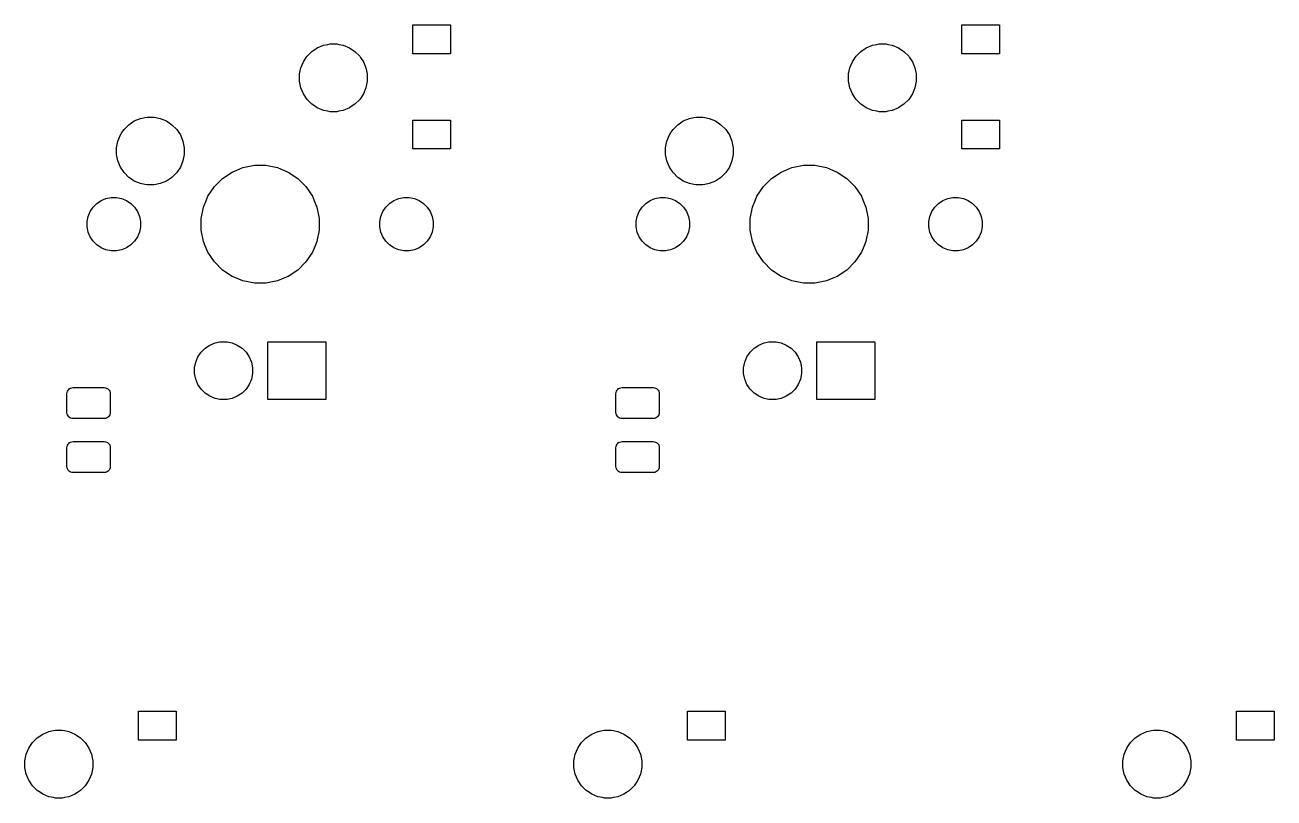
# Model space of a CAD drawing. Extents: x -9 to 373, y -109 to 9.
# Drawn here: x 139.48 to 182.82, y -19.91 to 6.91 of the extents above; entities that cross this region are included whole.
import ezdxf

# ---------------------------------------------------------------- set-up
doc = ezdxf.new("R2010")
doc.units = 0
doc.layers.add('BLACK', color=7, linetype='CONTINUOUS')

msp = doc.modelspace()

# ---------------------------------------------------------------- linework, layer by layer
at = {"layer": 'BLACK', "linetype": 'CONTINUOUS'}
for p, q in [((152.94, 5.9115), (152.94, 6.9135)), ((152.94, 6.9135), (154.242, 6.9135)), ((154.242, 6.9135), (154.242, 5.9115)), ((171.99, 5.9115), (171.99, 6.9135)), ((171.99, 6.9135), (173.292, 6.9135)), ((173.292, 6.9135), (173.292, 5.9115)), ((149.428, 5.99346), (149.62, 6.12216)), ((149.62, 6.12216), (149.834, 6.21081)), ((149.62, 6.12216), (149.62, 6.12216)), ((149.834, 6.21081), (149.986, 6.24094)), ((149.986, 6.24094), (150.062, 6.256)), ((150.062, 6.256), (150.293, 6.256)), ((150.293, 6.256), (150.369, 6.24094)), ((150.369, 6.24094), (150.521, 6.21081)), ((150.521, 6.21081), (150.735, 6.12216)), ((150.735, 6.12216), (150.735, 6.12216)), ((150.735, 6.12216), (150.927, 5.99346)), ((168.478, 5.99346), (168.67, 6.12216)), ((168.67, 6.12216), (168.884, 6.21081)), ((168.67, 6.12216), (168.67, 6.12216)), ((168.884, 6.21081), (169.036, 6.24094)), ((169.036, 6.24094), (169.112, 6.256)), ((169.112, 6.256), (169.343, 6.256)), ((169.343, 6.256), (169.419, 6.24094)), ((169.419, 6.24094), (169.571, 6.21081)), ((169.571, 6.21081), (169.785, 6.12216)), ((169.785, 6.12216), (169.785, 6.12216)), ((169.785, 6.12216), (169.977, 5.99346)), ((149.047, 5.42303), (149.135, 5.63704)), ((149.135, 5.63704), (149.234, 5.78479)), ((149.234, 5.78479), (149.264, 5.82965)), ((149.264, 5.82965), (149.428, 5.99346)), ((150.927, 5.99346), (151.091, 5.82965)), ((151.091, 5.82965), (151.121, 5.78479)), ((151.121, 5.78479), (151.22, 5.63704)), ((151.22, 5.63704), (151.308, 5.42303)), ((154.242, 5.9115), (152.94, 5.9115)), ((168.097, 5.42303), (168.185, 5.63704)), ((168.185, 5.63704), (168.284, 5.78479)), ((168.284, 5.78479), (168.314, 5.82965)), ((168.314, 5.82965), (168.478, 5.99346)), ((169.977, 5.99346), (170.141, 5.82965)), ((170.141, 5.82965), (170.171, 5.78479)), ((170.171, 5.78479), (170.27, 5.63704)), ((170.27, 5.63704), (170.358, 5.42303)), ((173.292, 5.9115), (171.99, 5.9115)), ((149.001, 5.19583), (149.005, 5.21297)), ((149.005, 5.21297), (149.047, 5.42302)), ((149.047, 5.42302), (149.047, 5.42303)), ((151.308, 5.42303), (151.308, 5.42302)), ((151.308, 5.42302), (151.35, 5.21297)), ((151.35, 5.21297), (151.353, 5.19583)), ((168.052, 5.19583), (168.055, 5.21297)), ((168.055, 5.21297), (168.097, 5.42302)), ((168.097, 5.42302), (168.097, 5.42303)), ((170.358, 5.42303), (170.358, 5.42302)), ((170.358, 5.42302), (170.4, 5.21297)), ((170.4, 5.21297), (170.403, 5.19583)), ((149.001, 4.96417), (149.001, 5.19583)), ((149.047, 4.73697), (149.001, 4.96417)), ((151.353, 4.96417), (151.308, 4.73697)), ((151.353, 5.19583), (151.353, 4.96417)), ((168.052, 4.96417), (168.052, 5.19583)), ((168.097, 4.73697), (168.052, 4.96417)), ((170.403, 4.96417), (170.358, 4.73697)), ((170.403, 5.19583), (170.403, 4.96417)), ((149.135, 4.52295), (149.047, 4.73697)), ((149.264, 4.33035), (149.135, 4.52295)), ((149.135, 4.52295), (149.135, 4.52295)), ((151.22, 4.52295), (151.091, 4.33035)), ((151.308, 4.73697), (151.22, 4.52295)), ((151.22, 4.52295), (151.22, 4.52295)), ((168.185, 4.52295), (168.097, 4.73697)), ((168.314, 4.33035), (168.185, 4.52295)), ((168.185, 4.52295), (168.185, 4.52295)), ((170.27, 4.52295), (170.141, 4.33035)), ((170.358, 4.73697), (170.27, 4.52295)), ((170.27, 4.52295), (170.27, 4.52295)), ((149.428, 4.16654), (149.264, 4.33035)), ((149.488, 4.12626), (149.428, 4.16654)), ((149.62, 4.03784), (149.488, 4.12626)), ((149.834, 3.94919), (149.62, 4.03784)), ((149.983, 3.91973), (149.834, 3.94919)), ((150.062, 3.904), (149.983, 3.91973)), ((150.293, 3.904), (150.062, 3.904)), ((150.372, 3.91973), (150.293, 3.904)), ((150.521, 3.94919), (150.372, 3.91973)), ((150.735, 4.03784), (150.521, 3.94919)), ((150.867, 4.12626), (150.735, 4.03784)), ((150.927, 4.16654), (150.867, 4.12626)), ((151.091, 4.33035), (150.927, 4.16654)), ((168.478, 4.16654), (168.314, 4.33035)), ((168.538, 4.12626), (168.478, 4.16654)), ((168.67, 4.03784), (168.538, 4.12626)), ((168.884, 3.94919), (168.67, 4.03784)), ((169.033, 3.91973), (168.884, 3.94919)), ((169.112, 3.904), (169.033, 3.91973)), ((169.343, 3.904), (169.112, 3.904)), ((169.422, 3.91973), (169.343, 3.904)), ((169.571, 3.94919), (169.422, 3.91973)), ((169.785, 4.03784), (169.571, 3.94919)), ((169.917, 4.12626), (169.785, 4.03784)), ((169.977, 4.16654), (169.917, 4.12626)), ((170.141, 4.33035), (169.977, 4.16654)), ((143.078, 3.45346), (143.27, 3.58216)), ((143.27, 3.58216), (143.484, 3.67081)), ((143.27, 3.58216), (143.27, 3.58216)), ((143.484, 3.67081), (143.636, 3.70094)), ((143.636, 3.70094), (143.712, 3.716)), ((143.712, 3.716), (143.943, 3.716)), ((143.943, 3.716), (144.019, 3.70094)), ((144.019, 3.70094), (144.171, 3.67081)), ((144.171, 3.67081), (144.385, 3.58216)), ((144.385, 3.58216), (144.385, 3.58216)), ((144.385, 3.58216), (144.577, 3.45346)), ((152.94, 2.6115), (152.94, 3.6135)), ((152.94, 3.6135), (154.242, 3.6135)), ((154.242, 3.6135), (154.242, 2.6115)), ((162.128, 3.45346), (162.32, 3.58216)), ((162.32, 3.58216), (162.534, 3.67081)), ((162.32, 3.58216), (162.32, 3.58216)), ((162.534, 3.67081), (162.686, 3.70094)), ((162.686, 3.70094), (162.762, 3.716)), ((162.762, 3.716), (162.993, 3.716)), ((162.993, 3.716), (163.069, 3.70094)), ((163.069, 3.70094), (163.221, 3.67081)), ((163.221, 3.67081), (163.435, 3.58216)), ((163.435, 3.58216), (163.435, 3.58216)), ((163.435, 3.58216), (163.627, 3.45346)), ((171.99, 2.6115), (171.99, 3.6135)), ((171.99, 3.6135), (173.292, 3.6135)), ((173.292, 3.6135), (173.292, 2.6115)), ((142.697, 2.88303), (142.785, 3.09705)), ((142.785, 3.09705), (142.842, 3.1823)), ((142.842, 3.1823), (142.914, 3.28965)), ((142.914, 3.28965), (143.078, 3.45346)), ((144.577, 3.45346), (144.741, 3.28965)), ((144.741, 3.28965), (144.813, 3.1823)), ((144.813, 3.1823), (144.87, 3.09705)), ((144.87, 3.09705), (144.958, 2.88303)), ((161.747, 2.88303), (161.835, 3.09705)), ((161.835, 3.09705), (161.892, 3.1823)), ((161.892, 3.1823), (161.964, 3.28965)), ((161.964, 3.28965), (162.128, 3.45346)), ((163.627, 3.45346), (163.791, 3.28965)), ((163.791, 3.28965), (163.863, 3.1823)), ((163.863, 3.1823), (163.92, 3.09705)), ((163.92, 3.09705), (164.008, 2.88303)), ((142.651, 2.65583), (142.697, 2.88303)), ((142.651, 2.42417), (142.651, 2.65583)), ((144.958, 2.88303), (145.004, 2.65583)), ((145.004, 2.65583), (145.004, 2.42417)), ((154.242, 2.6115), (152.94, 2.6115)), ((161.701, 2.65583), (161.747, 2.88303)), ((161.701, 2.42417), (161.701, 2.65583)), ((164.008, 2.88303), (164.053, 2.65583)), ((164.053, 2.65583), (164.053, 2.42417)), ((173.292, 2.6115), (171.99, 2.6115)), ((142.697, 2.19697), (142.651, 2.42417)), ((142.785, 1.98295), (142.697, 2.19697)), ((144.958, 2.19697), (144.87, 1.98295)), ((145.004, 2.42417), (144.958, 2.19697)), ((161.747, 2.19697), (161.701, 2.42417)), ((161.835, 1.98295), (161.747, 2.19697)), ((164.008, 2.19697), (163.92, 1.98295)), ((164.053, 2.42417), (164.008, 2.19697)), ((142.914, 1.79035), (142.785, 1.98295)), ((142.785, 1.98295), (142.785, 1.98295)), ((143.078, 1.62654), (142.914, 1.79035)), ((144.741, 1.79035), (144.577, 1.62654)), ((144.87, 1.98295), (144.741, 1.79035)), ((144.87, 1.98295), (144.87, 1.98295)), ((146.334, 1.58838), (146.669, 1.81217)), ((146.669, 1.81217), (146.823, 1.87602)), ((146.823, 1.87602), (147.041, 1.96632)), ((147.041, 1.96632), (147.436, 2.0449)), ((147.436, 2.0449), (147.839, 2.0449)), ((147.839, 2.0449), (148.234, 1.96632)), ((148.234, 1.96632), (148.452, 1.87602)), ((148.452, 1.87602), (148.606, 1.81217)), ((148.606, 1.81217), (148.941, 1.58838)), ((161.964, 1.79035), (161.835, 1.98295)), ((161.835, 1.98295), (161.835, 1.98295)), ((162.128, 1.62654), (161.964, 1.79035)), ((163.791, 1.79035), (163.627, 1.62654)), ((163.92, 1.98295), (163.791, 1.79035)), ((163.92, 1.98295), (163.92, 1.98295)), ((165.384, 1.58838), (165.719, 1.81217)), ((165.719, 1.81217), (165.873, 1.87602)), ((165.873, 1.87602), (166.091, 1.96632)), ((166.091, 1.96632), (166.486, 2.0449)), ((166.486, 2.0449), (166.889, 2.0449)), ((166.889, 2.0449), (167.284, 1.96632)), ((167.284, 1.96632), (167.502, 1.87602)), ((167.502, 1.87602), (167.656, 1.81217)), ((167.656, 1.81217), (167.991, 1.58838)), ((143.135, 1.58838), (143.078, 1.62654)), ((143.27, 1.49784), (143.135, 1.58838)), ((143.484, 1.40919), (143.27, 1.49784)), ((143.636, 1.37906), (143.484, 1.40919)), ((143.712, 1.364), (143.636, 1.37906)), ((143.943, 1.364), (143.712, 1.364)), ((144.019, 1.37906), (143.943, 1.364)), ((144.171, 1.40919), (144.019, 1.37906)), ((144.385, 1.49784), (144.171, 1.40919)), ((144.52, 1.58838), (144.385, 1.49784)), ((144.577, 1.62654), (144.52, 1.58838)), ((145.825, 0.96862), (146.049, 1.30355)), ((146.049, 1.30355), (146.334, 1.58838)), ((148.941, 1.58838), (149.226, 1.30355)), ((149.226, 1.30355), (149.45, 0.96862)), ((162.185, 1.58838), (162.128, 1.62654)), ((162.32, 1.49784), (162.185, 1.58838)), ((162.534, 1.40919), (162.32, 1.49784)), ((162.686, 1.37906), (162.534, 1.40919)), ((162.762, 1.364), (162.686, 1.37906)), ((162.993, 1.364), (162.762, 1.364)), ((163.069, 1.37906), (162.993, 1.364)), ((163.221, 1.40919), (163.069, 1.37906)), ((163.435, 1.49784), (163.221, 1.40919)), ((163.57, 1.58838), (163.435, 1.49784)), ((163.627, 1.62654), (163.57, 1.58838)), ((164.875, 0.96862), (165.099, 1.30355)), ((165.099, 1.30355), (165.384, 1.58838)), ((167.991, 1.58838), (168.276, 1.30355)), ((168.276, 1.30355), (168.5, 0.96862)), ((142.119, 0.82061), (142.287, 0.89041)), ((142.287, 0.89041), (142.466, 0.926)), ((142.466, 0.926), (142.649, 0.926)), ((142.649, 0.926), (142.828, 0.89041)), ((142.828, 0.89041), (142.996, 0.82061)), ((145.773, 0.84277), (145.825, 0.96862)), ((149.45, 0.96862), (149.502, 0.84277)), ((152.279, 0.82061), (152.447, 0.89041)), ((152.447, 0.89041), (152.626, 0.926)), ((152.626, 0.926), (152.809, 0.926)), ((152.809, 0.926), (152.988, 0.89041)), ((152.988, 0.89041), (153.156, 0.82061)), ((161.169, 0.82061), (161.337, 0.89041)), ((161.337, 0.89041), (161.516, 0.926)), ((161.516, 0.926), (161.699, 0.926)), ((161.699, 0.926), (161.878, 0.89041)), ((161.878, 0.89041), (162.046, 0.82061)), ((164.823, 0.84277), (164.875, 0.96862)), ((168.5, 0.96862), (168.552, 0.84277)), ((171.329, 0.82061), (171.497, 0.89041)), ((171.497, 0.89041), (171.676, 0.926)), ((171.676, 0.926), (171.859, 0.926)), ((171.859, 0.926), (172.038, 0.89041)), ((172.038, 0.89041), (172.206, 0.82061)), ((141.667, 0.2701), (141.737, 0.43863)), ((141.737, 0.43863), (141.838, 0.59029)), ((141.838, 0.59029), (141.967, 0.71927)), ((141.967, 0.71927), (142.119, 0.82061)), ((142.996, 0.82061), (143.148, 0.71927)), ((143.148, 0.71927), (143.277, 0.59029)), ((143.277, 0.59029), (143.378, 0.43863)), ((143.378, 0.43863), (143.448, 0.2701)), ((145.593, 0.20141), (145.671, 0.59647)), ((145.671, 0.59647), (145.773, 0.84277)), ((149.502, 0.84277), (149.604, 0.59647)), ((149.604, 0.59647), (149.682, 0.20141)), ((151.827, 0.2701), (151.897, 0.43863)), ((151.897, 0.43863), (151.998, 0.59029)), ((151.998, 0.59029), (152.127, 0.71927)), ((152.127, 0.71927), (152.279, 0.82061)), ((153.156, 0.82061), (153.308, 0.71927)), ((153.308, 0.71927), (153.437, 0.59029)), ((153.437, 0.59029), (153.538, 0.43863)), ((153.538, 0.43863), (153.608, 0.2701)), ((160.717, 0.2701), (160.787, 0.43863)), ((160.787, 0.43863), (160.888, 0.59029)), ((160.888, 0.59029), (161.017, 0.71927)), ((161.017, 0.71927), (161.169, 0.82061)), ((162.046, 0.82061), (162.198, 0.71927)), ((162.198, 0.71927), (162.327, 0.59029)), ((162.327, 0.59029), (162.428, 0.43863)), ((162.428, 0.43863), (162.498, 0.2701)), ((164.643, 0.20141), (164.721, 0.59647)), ((164.721, 0.59647), (164.823, 0.84277)), ((168.552, 0.84277), (168.654, 0.59647)), ((168.654, 0.59647), (168.732, 0.20141)), ((170.877, 0.2701), (170.947, 0.43863)), ((170.947, 0.43863), (171.048, 0.59029)), ((171.048, 0.59029), (171.177, 0.71927)), ((171.177, 0.71927), (171.329, 0.82061)), ((172.206, 0.82061), (172.358, 0.71927)), ((172.358, 0.71927), (172.487, 0.59029)), ((172.487, 0.59029), (172.588, 0.43863)), ((172.588, 0.43863), (172.658, 0.2701)), ((141.631, 0.0912), (141.667, 0.2701)), ((141.631, -0.0912), (141.631, 0.0912)), ((143.448, 0.2701), (143.483, 0.0912)), ((143.483, 0.0912), (143.483, -0.0912)), ((145.593, -0.20141), (145.593, 0.20141)), ((149.682, 0.20141), (149.682, -0.20141)), ((151.791, 0.0912), (151.827, 0.2701)), ((151.791, -0.0912), (151.791, 0.0912)), ((153.608, 0.2701), (153.643, 0.0912)), ((153.643, 0.0912), (153.643, -0.0912)), ((160.681, 0.0912), (160.717, 0.2701)), ((160.681, -0.0912), (160.681, 0.0912)), ((162.498, 0.2701), (162.534, 0.0912)), ((162.534, 0.0912), (162.534, -0.0912)), ((164.643, -0.20141), (164.643, 0.20141)), ((168.732, 0.20141), (168.732, -0.20141)), ((170.841, 0.0912), (170.877, 0.2701)), ((170.841, -0.0912), (170.841, 0.0912)), ((172.658, 0.2701), (172.694, 0.0912)), ((172.694, 0.0912), (172.694, -0.0912)), ((141.667, -0.2701), (141.631, -0.0912)), ((141.737, -0.43863), (141.667, -0.2701)), ((143.448, -0.2701), (143.378, -0.43863)), ((143.483, -0.0912), (143.448, -0.2701)), ((145.671, -0.59647), (145.593, -0.20141)), ((149.682, -0.20141), (149.604, -0.59647)), ((151.827, -0.2701), (151.791, -0.0912)), ((151.897, -0.43863), (151.827, -0.2701)), ((153.608, -0.2701), (153.538, -0.43863)), ((153.643, -0.0912), (153.608, -0.2701)), ((160.717, -0.2701), (160.681, -0.0912)), ((160.787, -0.43863), (160.717, -0.2701)), ((162.498, -0.2701), (162.428, -0.43863)), ((162.534, -0.0912), (162.498, -0.2701)), ((164.721, -0.59647), (164.643, -0.20141)), ((168.732, -0.20141), (168.654, -0.59647)), ((170.877, -0.2701), (170.841, -0.0912)), ((170.947, -0.43863), (170.877, -0.2701)), ((172.658, -0.2701), (172.588, -0.43863)), ((172.694, -0.0912), (172.658, -0.2701)), ((141.838, -0.59029), (141.737, -0.43863)), ((141.967, -0.71927), (141.838, -0.59029)), ((142.119, -0.82061), (141.967, -0.71927)), ((142.287, -0.89041), (142.119, -0.82061)), ((142.996, -0.82061), (142.828, -0.89041)), ((143.148, -0.71927), (142.996, -0.82061)), ((143.277, -0.59029), (143.148, -0.71927)), ((143.378, -0.43863), (143.277, -0.59029)), ((145.733, -0.74583), (145.671, -0.59647)), ((145.825, -0.96862), (145.733, -0.74583)), ((149.542, -0.74583), (149.45, -0.96862)), ((149.604, -0.59647), (149.542, -0.74583)), ((151.998, -0.59029), (151.897, -0.43863)), ((152.127, -0.71927), (151.998, -0.59029)), ((152.279, -0.82061), (152.127, -0.71927)), ((152.447, -0.89041), (152.279, -0.82061)), ((153.156, -0.82061), (152.988, -0.89041)), ((153.308, -0.71927), (153.156, -0.82061)), ((153.437, -0.59029), (153.308, -0.71927)), ((153.538, -0.43863), (153.437, -0.59029)), ((160.888, -0.59029), (160.787, -0.43863)), ((161.017, -0.71927), (160.888, -0.59029)), ((161.169, -0.82061), (161.017, -0.71927)), ((161.337, -0.89041), (161.169, -0.82061)), ((162.046, -0.82061), (161.878, -0.89041)), ((162.198, -0.71927), (162.046, -0.82061)), ((162.327, -0.59029), (162.198, -0.71927)), ((162.428, -0.43863), (162.327, -0.59029)), ((164.783, -0.74583), (164.721, -0.59647)), ((164.875, -0.96862), (164.783, -0.74583)), ((168.592, -0.74583), (168.5, -0.96862)), ((168.654, -0.59647), (168.592, -0.74583)), ((171.048, -0.59029), (170.947, -0.43863)), ((171.177, -0.71927), (171.048, -0.59029)), ((171.329, -0.82061), (171.177, -0.71927)), ((171.497, -0.89041), (171.329, -0.82061)), ((172.206, -0.82061), (172.038, -0.89041)), ((172.358, -0.71927), (172.206, -0.82061)), ((172.487, -0.59029), (172.358, -0.71927)), ((172.588, -0.43863), (172.487, -0.59029)), ((142.466, -0.926), (142.287, -0.89041)), ((142.649, -0.926), (142.466, -0.926)), ((142.828, -0.89041), (142.649, -0.926)), ((146.049, -1.30355), (145.825, -0.96862)), ((149.45, -0.96862), (149.226, -1.30355)), ((152.626, -0.926), (152.447, -0.89041)), ((152.809, -0.926), (152.626, -0.926)), ((152.988, -0.89041), (152.809, -0.926)), ((161.516, -0.926), (161.337, -0.89041)), ((161.699, -0.926), (161.516, -0.926)), ((161.878, -0.89041), (161.699, -0.926)), ((165.099, -1.30355), (164.875, -0.96862)), ((168.5, -0.96862), (168.276, -1.30355)), ((171.676, -0.926), (171.497, -0.89041)), ((171.859, -0.926), (171.676, -0.926)), ((172.038, -0.89041), (171.859, -0.926)), ((146.334, -1.58838), (146.049, -1.30355)), ((146.669, -1.81217), (146.334, -1.58838)), ((148.941, -1.58838), (148.606, -1.81217)), ((149.226, -1.30355), (148.941, -1.58838)), ((165.384, -1.58838), (165.099, -1.30355)), ((165.719, -1.81217), (165.384, -1.58838)), ((167.991, -1.58838), (167.656, -1.81217)), ((168.276, -1.30355), (167.991, -1.58838)), ((146.759, -1.8494), (146.669, -1.81217)), ((147.041, -1.96632), (146.759, -1.8494)), ((147.436, -2.0449), (147.041, -1.96632)), ((147.839, -2.0449), (147.436, -2.0449)), ((148.234, -1.96632), (147.839, -2.0449)), ((148.516, -1.8494), (148.234, -1.96632)), ((148.606, -1.81217), (148.516, -1.8494)), ((165.809, -1.8494), (165.719, -1.81217)), ((166.091, -1.96632), (165.809, -1.8494)), ((166.486, -2.0449), (166.091, -1.96632)), ((166.889, -2.0449), (166.486, -2.0449)), ((167.284, -1.96632), (166.889, -2.0449)), ((167.566, -1.8494), (167.284, -1.96632)), ((167.656, -1.81217), (167.566, -1.8494)), ((145.588, -4.44031), (145.728, -4.30053)), ((145.728, -4.30053), (145.892, -4.19071)), ((145.892, -4.19071), (146.075, -4.11506)), ((146.075, -4.11506), (146.241, -4.08199)), ((146.241, -4.08199), (146.269, -4.0765)), ((146.269, -4.0765), (146.466, -4.0765)), ((146.466, -4.0765), (146.494, -4.08199)), ((146.494, -4.08199), (146.66, -4.11506)), ((146.66, -4.11506), (146.843, -4.19071)), ((146.843, -4.19071), (147.007, -4.30053)), ((147.007, -4.30053), (147.147, -4.44031)), ((147.904, -6.0835), (147.904, -4.0765)), ((147.904, -4.0765), (149.911, -4.0765)), ((149.911, -4.0765), (149.911, -6.0835)), ((164.638, -4.44031), (164.778, -4.30053)), ((164.778, -4.30053), (164.942, -4.19071)), ((164.942, -4.19071), (165.125, -4.11506)), ((165.125, -4.11506), (165.291, -4.08199)), ((165.291, -4.08199), (165.319, -4.0765)), ((165.319, -4.0765), (165.516, -4.0765)), ((165.516, -4.0765), (165.544, -4.08199)), ((165.544, -4.08199), (165.71, -4.11506)), ((165.71, -4.11506), (165.893, -4.19071)), ((165.893, -4.19071), (166.057, -4.30053)), ((166.057, -4.30053), (166.197, -4.44031)), ((166.954, -6.0835), (166.954, -4.0765)), ((166.954, -4.0765), (168.961, -4.0765)), ((168.961, -4.0765), (168.961, -6.0835)), ((145.403, -4.78729), (145.478, -4.60466)), ((145.478, -4.60466), (145.588, -4.44031)), ((147.147, -4.44031), (147.257, -4.60466)), ((147.257, -4.60466), (147.332, -4.78729)), ((164.453, -4.78729), (164.528, -4.60466)), ((164.528, -4.60466), (164.638, -4.44031)), ((166.197, -4.44031), (166.307, -4.60466)), ((166.307, -4.60466), (166.382, -4.78729)), ((145.364, -4.98116), (145.403, -4.78729)), ((145.364, -5.17884), (145.364, -4.98116)), ((145.403, -5.37271), (145.364, -5.17884)), ((147.332, -4.78729), (147.371, -4.98116)), ((147.371, -5.17884), (147.332, -5.37271)), ((147.371, -4.98116), (147.371, -5.17884)), ((164.414, -4.98116), (164.453, -4.78729)), ((164.414, -5.17884), (164.414, -4.98116)), ((164.453, -5.37271), (164.414, -5.17884)), ((166.382, -4.78729), (166.421, -4.98116)), ((166.421, -5.17884), (166.382, -5.37271)), ((166.421, -4.98116), (166.421, -5.17884)), ((145.478, -5.55534), (145.403, -5.37271)), ((145.588, -5.71969), (145.478, -5.55534)), ((147.257, -5.55534), (147.147, -5.71969)), ((147.332, -5.37271), (147.257, -5.55534)), ((164.528, -5.55534), (164.453, -5.37271)), ((164.638, -5.71969), (164.528, -5.55534)), ((166.307, -5.55534), (166.197, -5.71969)), ((166.382, -5.37271), (166.307, -5.55534)), ((140.933, -5.88064), (140.938, -5.83428)), ((140.933, -6.53186), (140.933, -5.88064)), ((140.938, -5.83428), (140.95, -5.79561)), ((140.95, -5.79561), (140.969, -5.75997)), ((140.969, -5.75997), (140.994, -5.72873)), ((140.994, -5.72873), (141.026, -5.7031)), ((141.026, -5.7031), (141.061, -5.68405)), ((141.061, -5.68405), (141.1, -5.67231)), ((141.1, -5.67231), (141.146, -5.66775)), ((141.146, -5.66775), (142.222, -5.66775)), ((142.222, -5.66775), (142.269, -5.67231)), ((142.269, -5.67231), (142.308, -5.68405)), ((142.308, -5.68405), (142.343, -5.7031)), ((142.343, -5.7031), (142.374, -5.72873)), ((142.374, -5.72873), (142.4, -5.75997)), ((142.4, -5.75997), (142.419, -5.79561)), ((142.419, -5.79561), (142.431, -5.83428)), ((142.431, -5.83428), (142.435, -5.88064)), ((142.435, -5.88064), (142.435, -6.53186)), ((145.728, -5.85947), (145.588, -5.71969)), ((145.892, -5.96929), (145.728, -5.85947)), ((146.075, -6.04494), (145.892, -5.96929)), ((146.241, -6.07801), (146.075, -6.04494)), ((146.66, -6.04494), (146.494, -6.07801)), ((146.843, -5.96929), (146.66, -6.04494)), ((147.007, -5.85947), (146.843, -5.96929)), ((147.147, -5.71969), (147.007, -5.85947)), ((159.983, -5.88064), (159.988, -5.83428)), ((159.983, -6.53186), (159.983, -5.88064)), ((159.988, -5.83428), (160, -5.79561)), ((160, -5.79561), (160.019, -5.75997)), ((160.019, -5.75997), (160.044, -5.72873)), ((160.044, -5.72873), (160.076, -5.7031)), ((160.076, -5.7031), (160.111, -5.68405)), ((160.111, -5.68405), (160.15, -5.67231)), ((160.15, -5.67231), (160.196, -5.66775)), ((160.196, -5.66775), (161.272, -5.66775)), ((161.272, -5.66775), (161.319, -5.67231)), ((161.319, -5.67231), (161.358, -5.68405)), ((161.358, -5.68405), (161.393, -5.7031)), ((161.393, -5.7031), (161.424, -5.72873)), ((161.424, -5.72873), (161.45, -5.75997)), ((161.45, -5.75997), (161.469, -5.79561)), ((161.469, -5.79561), (161.481, -5.83428)), ((161.481, -5.83428), (161.485, -5.88064)), ((161.485, -5.88064), (161.485, -6.53186)), ((164.778, -5.85947), (164.638, -5.71969)), ((164.942, -5.96929), (164.778, -5.85947)), ((165.125, -6.04494), (164.942, -5.96929)), ((165.291, -6.07801), (165.125, -6.04494)), ((165.71, -6.04494), (165.544, -6.07801)), ((165.893, -5.96929), (165.71, -6.04494)), ((166.057, -5.85947), (165.893, -5.96929)), ((166.197, -5.71969), (166.057, -5.85947)), ((146.269, -6.0835), (146.241, -6.07801)), ((146.466, -6.0835), (146.269, -6.0835)), ((146.494, -6.07801), (146.466, -6.0835)), ((149.911, -6.0835), (147.904, -6.0835)), ((165.319, -6.0835), (165.291, -6.07801)), ((165.516, -6.0835), (165.319, -6.0835)), ((165.544, -6.07801), (165.516, -6.0835)), ((168.961, -6.0835), (166.954, -6.0835)), ((140.938, -6.57822), (140.933, -6.53186)), ((140.95, -6.61689), (140.938, -6.57822)), ((140.969, -6.65253), (140.95, -6.61689)), ((140.994, -6.68377), (140.969, -6.65253)), ((141.026, -6.7094), (140.994, -6.68377)), ((141.061, -6.72845), (141.026, -6.7094)), ((141.1, -6.74018), (141.061, -6.72845)), ((141.146, -6.74475), (141.1, -6.74018)), ((142.222, -6.74475), (141.146, -6.74475)), ((142.269, -6.74018), (142.222, -6.74475)), ((142.308, -6.72845), (142.269, -6.74018)), ((142.343, -6.7094), (142.308, -6.72845)), ((142.374, -6.68377), (142.343, -6.7094)), ((142.4, -6.65253), (142.374, -6.68377)), ((142.419, -6.61689), (142.4, -6.65253)), ((142.431, -6.57822), (142.419, -6.61689)), ((142.435, -6.53186), (142.431, -6.57822)), ((159.988, -6.57822), (159.983, -6.53186)), ((160, -6.61689), (159.988, -6.57822)), ((160.019, -6.65253), (160, -6.61689)), ((160.044, -6.68377), (160.019, -6.65253)), ((160.076, -6.7094), (160.044, -6.68377)), ((160.111, -6.72845), (160.076, -6.7094)), ((160.15, -6.74018), (160.111, -6.72845)), ((160.196, -6.74475), (160.15, -6.74018)), ((161.272, -6.74475), (160.196, -6.74475)), ((161.319, -6.74018), (161.272, -6.74475)), ((161.358, -6.72845), (161.319, -6.74018)), ((161.393, -6.7094), (161.358, -6.72845)), ((161.424, -6.68377), (161.393, -6.7094)), ((161.45, -6.65253), (161.424, -6.68377)), ((161.469, -6.61689), (161.45, -6.65253)), ((161.481, -6.57822), (161.469, -6.61689)), ((161.485, -6.53186), (161.481, -6.57822)), ((140.933, -7.75564), (140.938, -7.70928)), ((140.933, -8.40686), (140.933, -7.75564)), ((140.938, -7.70928), (140.95, -7.67061)), ((140.95, -7.67061), (140.969, -7.63497)), ((140.969, -7.63497), (140.994, -7.60373)), ((140.994, -7.60373), (141.026, -7.5781)), ((141.026, -7.5781), (141.061, -7.55905)), ((141.061, -7.55905), (141.1, -7.54731)), ((141.1, -7.54731), (141.146, -7.54275)), ((141.146, -7.54275), (142.222, -7.54275)), ((142.222, -7.54275), (142.269, -7.54731)), ((142.269, -7.54731), (142.308, -7.55905)), ((142.308, -7.55905), (142.343, -7.5781)), ((142.343, -7.5781), (142.374, -7.60373)), ((142.374, -7.60373), (142.4, -7.63497)), ((142.4, -7.63497), (142.419, -7.67061)), ((142.419, -7.67061), (142.431, -7.70928)), ((142.431, -7.70928), (142.435, -7.75564)), ((142.435, -7.75564), (142.435, -8.40686)), ((159.983, -7.75564), (159.988, -7.70928)), ((159.983, -8.40686), (159.983, -7.75564)), ((159.988, -7.70928), (160, -7.67061)), ((160, -7.67061), (160.019, -7.63497)), ((160.019, -7.63497), (160.044, -7.60373)), ((160.044, -7.60373), (160.076, -7.5781)), ((160.076, -7.5781), (160.111, -7.55905)), ((160.111, -7.55905), (160.15, -7.54731)), ((160.15, -7.54731), (160.196, -7.54275)), ((160.196, -7.54275), (161.272, -7.54275)), ((161.272, -7.54275), (161.319, -7.54731)), ((161.319, -7.54731), (161.358, -7.55905)), ((161.358, -7.55905), (161.393, -7.5781)), ((161.393, -7.5781), (161.424, -7.60373)), ((161.424, -7.60373), (161.45, -7.63497)), ((161.45, -7.63497), (161.469, -7.67061)), ((161.469, -7.67061), (161.481, -7.70928)), ((161.481, -7.70928), (161.485, -7.75564)), ((161.485, -7.75564), (161.485, -8.40686)), ((140.938, -8.45322), (140.933, -8.40686)), ((140.95, -8.49189), (140.938, -8.45322)), ((140.969, -8.52753), (140.95, -8.49189)), ((140.994, -8.55877), (140.969, -8.52753)), ((141.026, -8.5844), (140.994, -8.55877)), ((141.061, -8.60345), (141.026, -8.5844)), ((141.1, -8.61519), (141.061, -8.60345)), ((141.146, -8.61975), (141.1, -8.61519)), ((142.222, -8.61975), (141.146, -8.61975)), ((142.269, -8.61519), (142.222, -8.61975)), ((142.308, -8.60345), (142.269, -8.61519)), ((142.343, -8.5844), (142.308, -8.60345)), ((142.374, -8.55877), (142.343, -8.5844)), ((142.4, -8.52753), (142.374, -8.55877)), ((142.419, -8.49189), (142.4, -8.52753)), ((142.431, -8.45322), (142.419, -8.49189)), ((142.435, -8.40686), (142.431, -8.45322)), ((159.988, -8.45322), (159.983, -8.40686)), ((160, -8.49189), (159.988, -8.45322)), ((160.019, -8.52753), (160, -8.49189)), ((160.044, -8.55877), (160.019, -8.52753)), ((160.076, -8.5844), (160.044, -8.55877)), ((160.111, -8.60345), (160.076, -8.5844)), ((160.15, -8.61519), (160.111, -8.60345)), ((160.196, -8.61975), (160.15, -8.61519)), ((161.272, -8.61975), (160.196, -8.61975)), ((161.319, -8.61519), (161.272, -8.61975)), ((161.358, -8.60345), (161.319, -8.61519)), ((161.393, -8.5844), (161.358, -8.60345)), ((161.424, -8.55877), (161.393, -8.5844)), ((161.45, -8.52753), (161.424, -8.55877)), ((161.469, -8.49189), (161.45, -8.52753)), ((161.481, -8.45322), (161.469, -8.49189)), ((161.485, -8.40686), (161.481, -8.45322)), ((143.415, -17.901), (143.415, -16.899)), ((143.415, -16.899), (144.717, -16.899)), ((144.717, -16.899), (144.717, -17.901)), ((162.465, -17.901), (162.465, -16.899)), ((162.465, -16.899), (163.767, -16.899)), ((163.767, -16.899), (163.767, -17.901)), ((181.515, -17.901), (181.515, -16.899)), ((181.515, -16.899), (182.817, -16.899)), ((182.817, -16.899), (182.817, -17.901)), ((139.903, -17.819), (140.095, -17.6903)), ((140.095, -17.6903), (140.309, -17.6017)), ((140.095, -17.6903), (140.095, -17.6903)), ((140.309, -17.6017), (140.461, -17.5716)), ((140.461, -17.5716), (140.537, -17.5565)), ((140.537, -17.5565), (140.768, -17.5565)), ((140.768, -17.5565), (140.844, -17.5716)), ((140.844, -17.5716), (140.996, -17.6017)), ((140.996, -17.6017), (141.21, -17.6903)), ((141.21, -17.6903), (141.21, -17.6903)), ((141.21, -17.6903), (141.402, -17.819)), ((158.953, -17.819), (159.145, -17.6903)), ((159.145, -17.6903), (159.359, -17.6017)), ((159.145, -17.6903), (159.145, -17.6903)), ((159.359, -17.6017), (159.511, -17.5716)), ((159.511, -17.5716), (159.587, -17.5565)), ((159.587, -17.5565), (159.818, -17.5565)), ((159.818, -17.5565), (159.894, -17.5716)), ((159.894, -17.5716), (160.046, -17.6017)), ((160.046, -17.6017), (160.26, -17.6903)), ((160.26, -17.6903), (160.26, -17.6903)), ((160.26, -17.6903), (160.452, -17.819)), ((178.003, -17.819), (178.195, -17.6903)), ((178.195, -17.6903), (178.409, -17.6017)), ((178.195, -17.6903), (178.195, -17.6903)), ((178.409, -17.6017), (178.561, -17.5716)), ((178.561, -17.5716), (178.637, -17.5565)), ((178.637, -17.5565), (178.868, -17.5565)), ((178.868, -17.5565), (178.944, -17.5716)), ((178.944, -17.5716), (179.096, -17.6017)), ((179.096, -17.6017), (179.31, -17.6903)), ((179.31, -17.6903), (179.31, -17.6903)), ((179.31, -17.6903), (179.502, -17.819)), ((139.522, -18.3895), (139.61, -18.1755)), ((139.61, -18.1755), (139.672, -18.0829)), ((139.672, -18.0829), (139.739, -17.9828)), ((139.739, -17.9828), (139.903, -17.819)), ((141.402, -17.819), (141.566, -17.9828)), ((141.566, -17.9828), (141.633, -18.0829)), ((141.633, -18.0829), (141.695, -18.1755)), ((141.695, -18.1755), (141.783, -18.3895)), ((144.717, -17.901), (143.415, -17.901)), ((158.572, -18.3895), (158.66, -18.1755)), ((158.66, -18.1755), (158.722, -18.0829)), ((158.722, -18.0829), (158.789, -17.9828)), ((158.789, -17.9828), (158.953, -17.819)), ((160.452, -17.819), (160.616, -17.9828)), ((160.616, -17.9828), (160.683, -18.0829)), ((160.683, -18.0829), (160.745, -18.1755)), ((160.745, -18.1755), (160.833, -18.3895)), ((163.767, -17.901), (162.465, -17.901)), ((177.622, -18.3895), (177.71, -18.1755)), ((177.71, -18.1755), (177.772, -18.0829)), ((177.772, -18.0829), (177.839, -17.9828)), ((177.839, -17.9828), (178.003, -17.819)), ((179.502, -17.819), (179.666, -17.9828)), ((179.666, -17.9828), (179.733, -18.0829)), ((179.733, -18.0829), (179.795, -18.1755)), ((179.795, -18.1755), (179.883, -18.3895)), ((182.817, -17.901), (181.515, -17.901)), ((139.476, -18.6167), (139.522, -18.3895)), ((139.476, -18.8483), (139.476, -18.6167)), ((141.783, -18.3895), (141.828, -18.6167)), ((141.828, -18.6167), (141.828, -18.8483)), ((158.526, -18.6167), (158.572, -18.3895)), ((158.526, -18.8483), (158.526, -18.6167)), ((160.833, -18.3895), (160.879, -18.6167)), ((160.879, -18.6167), (160.879, -18.8483)), ((177.576, -18.6167), (177.622, -18.3895)), ((177.576, -18.8483), (177.576, -18.6167)), ((179.883, -18.3895), (179.928, -18.6167)), ((179.928, -18.6167), (179.928, -18.8483)), ((139.522, -19.0755), (139.476, -18.8483)), ((141.828, -18.8483), (141.783, -19.0755)), ((158.572, -19.0755), (158.526, -18.8483)), ((160.879, -18.8483), (160.833, -19.0755)), ((177.622, -19.0755), (177.576, -18.8483)), ((179.928, -18.8483), (179.883, -19.0755)), ((139.61, -19.2895), (139.522, -19.0755)), ((139.739, -19.4822), (139.61, -19.2895)), ((139.61, -19.2895), (139.61, -19.2895)), ((139.903, -19.646), (139.739, -19.4822)), ((141.566, -19.4822), (141.402, -19.646)), ((141.695, -19.2895), (141.566, -19.4822)), ((141.783, -19.0755), (141.695, -19.2895)), ((141.695, -19.2895), (141.695, -19.2895)), ((158.66, -19.2895), (158.572, -19.0755)), ((158.789, -19.4822), (158.66, -19.2895)), ((158.66, -19.2895), (158.66, -19.2895)), ((158.953, -19.646), (158.789, -19.4822)), ((160.616, -19.4822), (160.452, -19.646)), ((160.745, -19.2895), (160.616, -19.4822)), ((160.833, -19.0755), (160.745, -19.2895)), ((160.745, -19.2895), (160.745, -19.2895)), ((177.71, -19.2895), (177.622, -19.0755)), ((177.839, -19.4822), (177.71, -19.2895)), ((177.71, -19.2895), (177.71, -19.2895)), ((178.003, -19.646), (177.839, -19.4822)), ((179.666, -19.4822), (179.502, -19.646)), ((179.795, -19.2895), (179.666, -19.4822)), ((179.883, -19.0755), (179.795, -19.2895)), ((179.795, -19.2895), (179.795, -19.2895)), ((140.012, -19.7191), (139.903, -19.646)), ((140.095, -19.7747), (140.012, -19.7191)), ((140.309, -19.8633), (140.095, -19.7747)), ((140.461, -19.8934), (140.309, -19.8633)), ((140.537, -19.9085), (140.461, -19.8934)), ((140.768, -19.9085), (140.537, -19.9085)), ((140.844, -19.8934), (140.768, -19.9085)), ((140.996, -19.8633), (140.844, -19.8934)), ((141.21, -19.7747), (140.996, -19.8633)), ((141.293, -19.7191), (141.21, -19.7747)), ((141.402, -19.646), (141.293, -19.7191)), ((159.062, -19.7191), (158.953, -19.646)), ((159.145, -19.7747), (159.062, -19.7191)), ((159.359, -19.8633), (159.145, -19.7747)), ((159.511, -19.8934), (159.359, -19.8633)), ((159.587, -19.9085), (159.511, -19.8934)), ((159.818, -19.9085), (159.587, -19.9085)), ((159.894, -19.8934), (159.818, -19.9085)), ((160.046, -19.8633), (159.894, -19.8934)), ((160.26, -19.7747), (160.046, -19.8633)), ((160.343, -19.7191), (160.26, -19.7747)), ((160.452, -19.646), (160.343, -19.7191)), ((178.112, -19.7191), (178.003, -19.646)), ((178.195, -19.7747), (178.112, -19.7191)), ((178.409, -19.8633), (178.195, -19.7747)), ((178.561, -19.8934), (178.409, -19.8633)), ((178.637, -19.9085), (178.561, -19.8934)), ((178.868, -19.9085), (178.637, -19.9085)), ((178.944, -19.8934), (178.868, -19.9085)), ((179.096, -19.8633), (178.944, -19.8934)), ((179.31, -19.7747), (179.096, -19.8633)), ((179.393, -19.7191), (179.31, -19.7747)), ((179.502, -19.646), (179.393, -19.7191))]:
    msp.add_line(p, q, dxfattribs=at)

doc.saveas('drawing.dxf')
